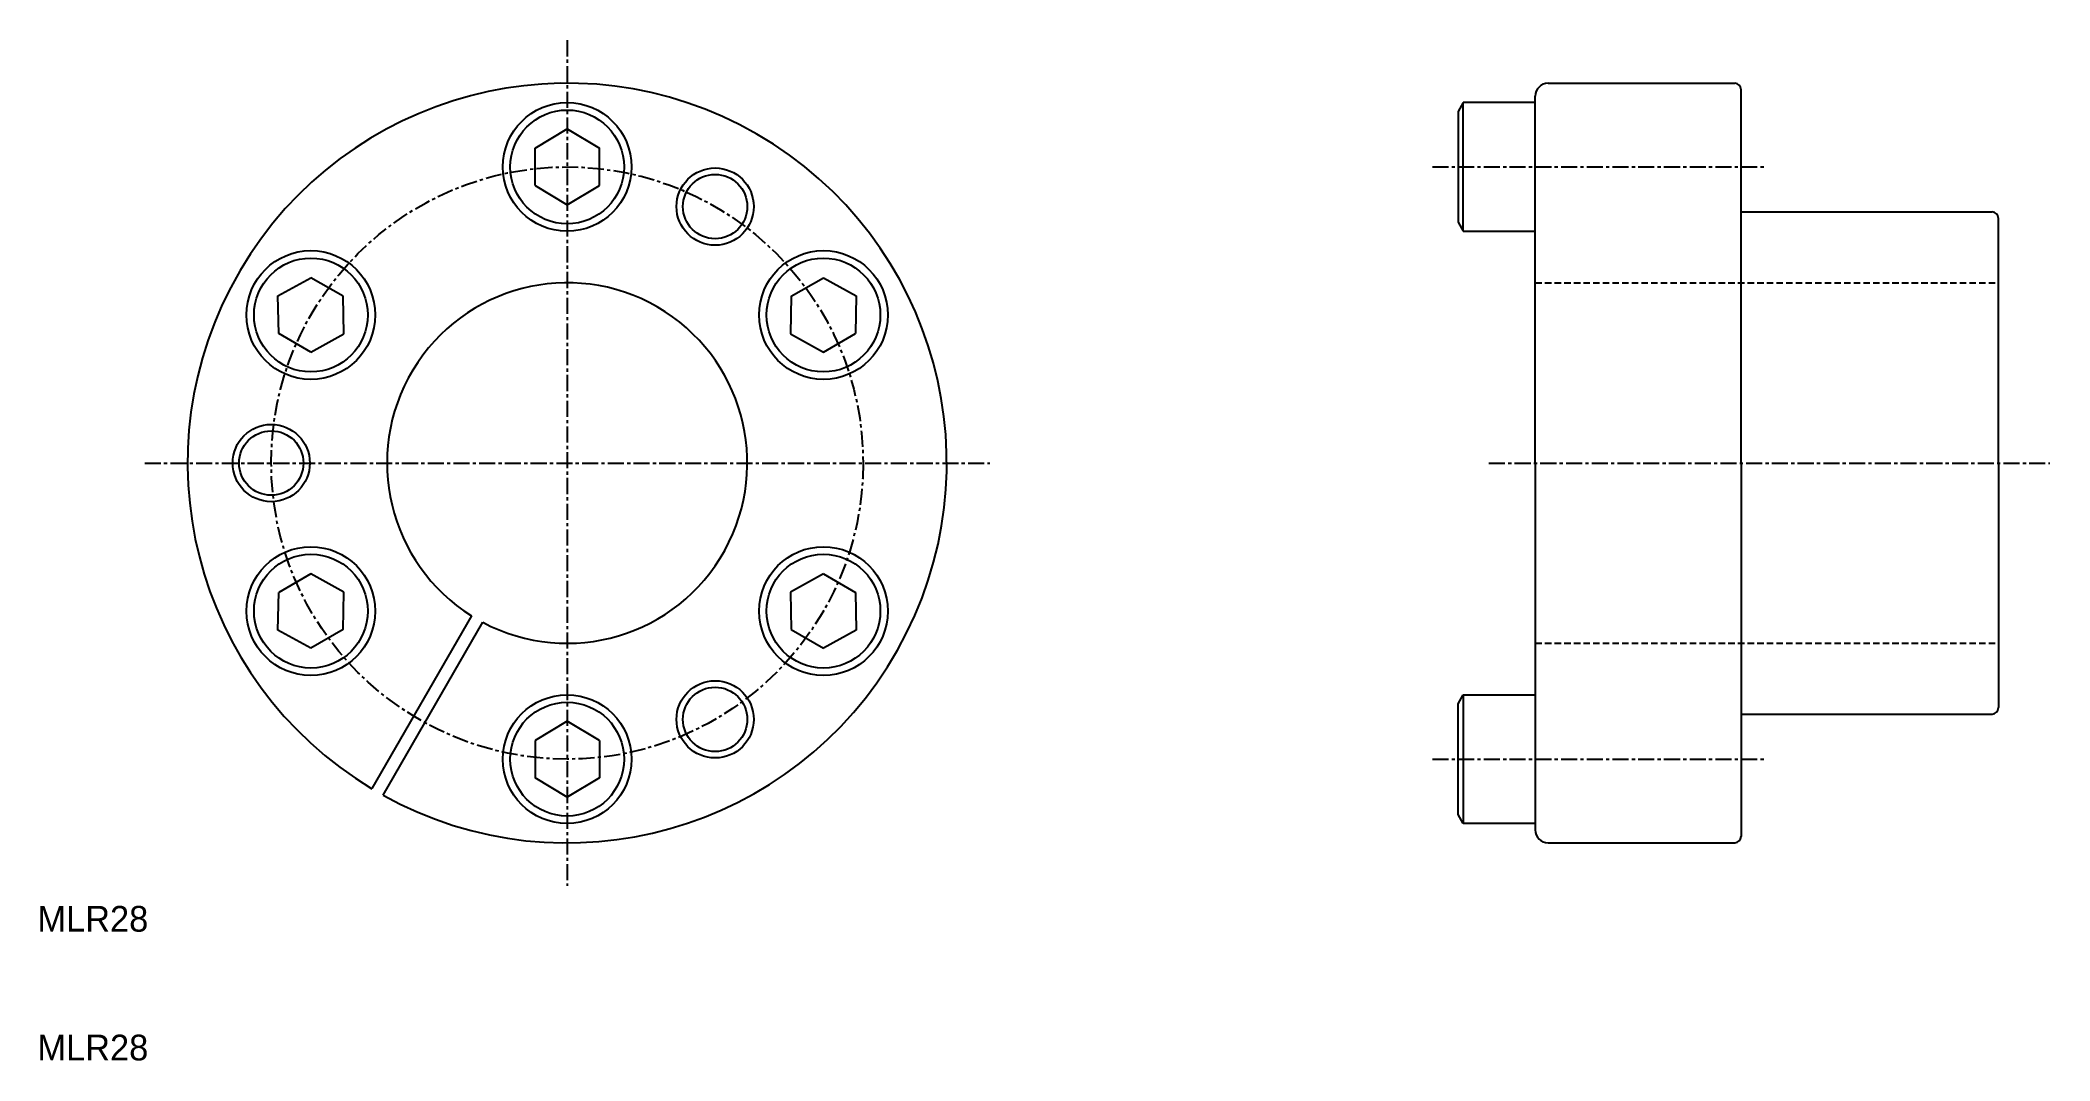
# Model space of a CAD drawing. Extents: x 10 to 166, y 10 to 89.
import ezdxf

# ---------------------------------------------------------------- set-up
doc = ezdxf.new("R2010")
doc.units = 0
doc.linetypes.add('CENTER', pattern=[2, 1.25, -0.25, 0.25, -0.25])
doc.linetypes.add('DASHED', pattern=[0.75, 0.5, -0.25])
doc.layers.get('0').update_dxf_attribs({"linetype": 'CONTINUOUS'})
doc.layers.add('CENTER', color=1, linetype='CENTER')

msp = doc.modelspace()

# ---------------------------------------------------------------- linework, layer by layer
at = {"color": 7, "linetype": 'CONTINUOUS'}
for p, q in [((120.83, 84.4), (120.43, 83.71)), ((126.43, 84.4), (120.83, 84.4)), ((120.83, 74.4), (120.83, 84.4)), ((126.43, 56.4), (126.43, 84.9)), ((126.43, 74.4), (126.43, 84.4)), ((127.43, 85.9), (141.93, 85.9)), ((142.43, 56.4), (142.43, 85.4)), ((120.43, 83.71), (120.43, 75.1)), ((120.43, 75.1), (120.83, 74.4)), ((142.43, 75.9), (161.93, 75.9)), ((162.43, 56.4), (162.43, 75.4)), ((120.83, 74.4), (126.43, 74.4)), ((126.43, 56.4), (126.43, 27.9)), ((142.43, 56.4), (142.43, 27.4)), ((162.43, 56.4), (162.43, 37.4)), ((43.75, 44.54), (36, 31.11)), ((44.61, 44.04), (36.86, 30.61)), ((120.43, 37.71), (120.83, 38.4)), ((120.43, 29.1), (120.43, 37.71)), ((120.83, 38.4), (126.43, 38.4)), ((120.83, 38.4), (120.83, 28.4)), ((126.43, 38.4), (126.43, 28.4)), ((142.43, 36.9), (161.93, 36.9)), ((120.83, 28.4), (120.43, 29.1)), ((126.43, 28.4), (120.83, 28.4)), ((127.43, 26.9), (141.93, 26.9))]:
    msp.add_line(p, q, dxfattribs=at)
at = {"color": 0}
for p, q in [((48.68, 80.85), (51.18, 82.35)), ((51.18, 82.35), (53.68, 80.85)), ((48.68, 77.96), (48.68, 80.85)), ((53.68, 77.96), (53.68, 80.85)), ((48.68, 77.96), (51.18, 76.45)), ((51.18, 76.45), (53.68, 77.96)), ((28.7, 69.38), (31.26, 70.79)), ((33.76, 69.35), (31.26, 70.79)), ((68.6, 69.35), (71.1, 70.79)), ((71.1, 70.79), (73.65, 69.38)), ((28.76, 66.46), (28.7, 69.38)), ((33.81, 66.43), (33.76, 69.35)), ((68.6, 69.35), (68.54, 66.43)), ((73.65, 69.38), (73.6, 66.46)), ((31.26, 65.02), (28.76, 66.46)), ((31.26, 65.02), (33.81, 66.43)), ((68.54, 66.43), (71.1, 65.02)), ((71.1, 65.02), (73.6, 66.46)), ((31.26, 47.79), (28.76, 46.35)), ((33.81, 46.38), (31.26, 47.79)), ((71.1, 47.79), (68.54, 46.38)), ((71.1, 47.79), (73.6, 46.35)), ((28.7, 43.43), (28.76, 46.35)), ((33.76, 43.46), (33.81, 46.38)), ((68.54, 46.38), (68.6, 43.46)), ((73.6, 46.35), (73.65, 43.43)), ((31.26, 42.02), (28.7, 43.43)), ((33.76, 43.46), (31.26, 42.02)), ((68.6, 43.46), (71.1, 42.02)), ((73.65, 43.43), (71.1, 42.02)), ((51.18, 36.35), (48.68, 34.85)), ((53.68, 34.85), (51.18, 36.35)), ((48.68, 34.85), (48.68, 31.96)), ((53.68, 34.85), (53.68, 31.96)), ((51.18, 30.45), (48.68, 31.96)), ((53.68, 31.96), (51.18, 30.45))]:
    msp.add_line(p, q, dxfattribs=at)
at = {"color": 3, "linetype": 'DASHED'}
for p, q in [((126.43, 70.4), (162.43, 70.4)), ((126.43, 42.4), (162.43, 42.4))]:
    msp.add_line(p, q, dxfattribs=at)
at = {"color": 0}
for centre, radius in [((51.18, 79.4), 5), ((51.18, 79.4), 4.42), ((31.26, 67.9), 5), ((31.26, 67.9), 4.42), ((71.1, 67.9), 5), ((71.1, 67.9), 4.42), ((31.26, 44.9), 5), ((31.26, 44.9), 4.42), ((71.1, 44.9), 5), ((71.1, 44.9), 4.42), ((51.18, 33.4), 5), ((51.18, 33.4), 4.42)]:
    msp.add_circle(centre, radius, dxfattribs=at)
at = {"color": 3, "linetype": 'CONTINUOUS'}
for centre in [(62.68, 76.32), (28.18, 56.4), (62.68, 36.49)]:
    msp.add_circle(centre, 3, dxfattribs=at)
at = {"color": 7, "linetype": 'CONTINUOUS'}
for centre in [(62.68, 76.32), (28.18, 56.4), (62.68, 36.49)]:
    msp.add_circle(centre, 2.5, dxfattribs=at)
for centre, radius, start, end in [((51.18, 56.4), 29.5, 240.9712, 239.0288), ((127.43, 84.9), 1, 90, 180), ((141.93, 85.4), 0.5, 0, 90), ((161.93, 75.4), 0.5, 0, 90), ((51.18, 56.4), 14, 242.0467, 237.9533), ((161.93, 37.4), 0.5, 270, 0), ((127.43, 27.9), 1, 180, 270), ((141.93, 27.4), 0.5, 270, 0)]:
    msp.add_arc(centre, radius, start, end, dxfattribs=at)
at = {"layer": 'CENTER', "color": 1, "linetype": 'CENTER'}
for p, q in [((51.18, 89.24), (51.18, 23.57)), ((118.43, 79.4), (144.43, 79.4)), ((18.34, 56.4), (84.02, 56.4)), ((122.82, 56.4), (166.42, 56.4)), ((118.43, 33.4), (144.43, 33.4))]:
    msp.add_line(p, q, dxfattribs=at)
msp.add_circle((51.18, 56.4), 23, dxfattribs=at)

# ---------------------------------------------------------------- texts
at = {"color": 7, "linetype": 'CONTINUOUS'}
for p in [(10, 20), (10, 10)]:
    msp.add_text('MLR28', height=2, dxfattribs=at).set_placement(p)

doc.saveas('drawing.dxf')
